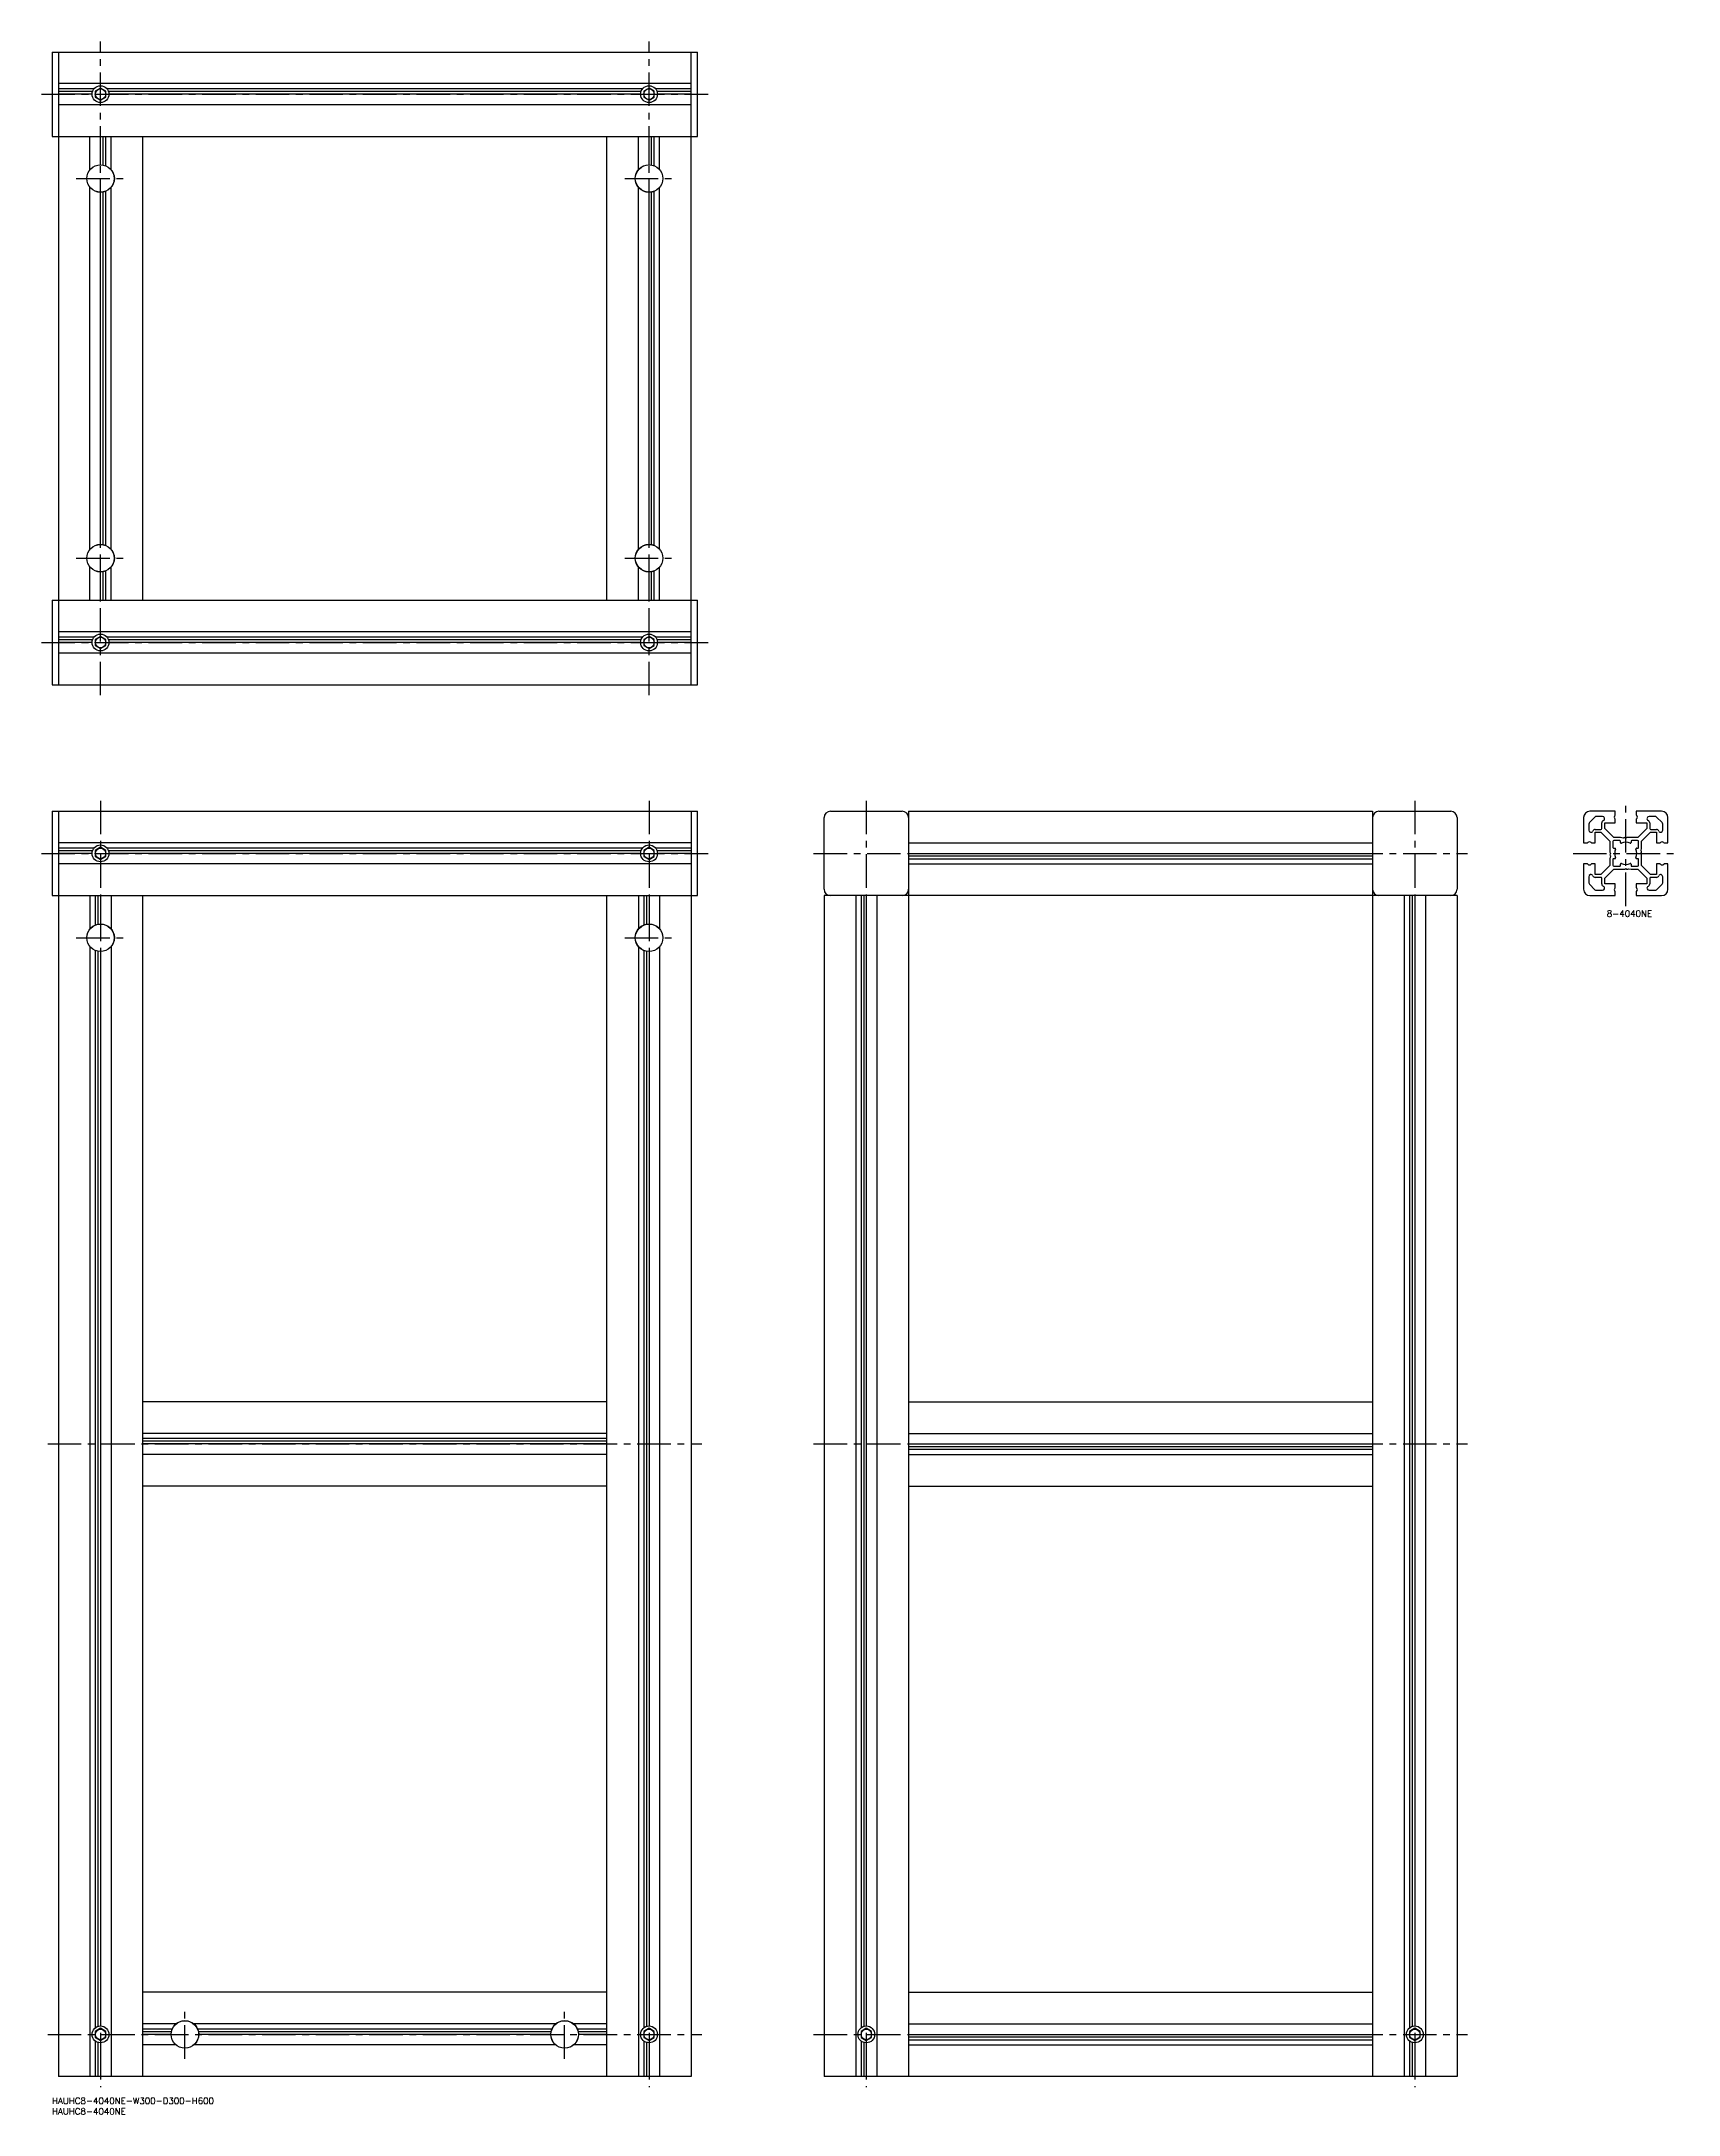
# Model space of a CAD drawing. Extents: x -5 to 771, y -8 to 975.
import ezdxf

# ---------------------------------------------------------------- set-up
doc = ezdxf.new("R2010")
doc.units = 0
doc.header["$LTSCALE"] = 0.5
doc.linetypes.add('CENTER', pattern=[50.8, 31.75, -6.35, 6.35, -6.35])
for name, color, linetype in [('MSM_CENTER', 1, 'CENTER'), ('MSM_CONTINUOUS', 7, 'CONTINUOUS'), ('MSM_NARROW', 5, 'CONTINUOUS'), ('MSM_PART_NUMBER', 7, 'CONTINUOUS')]:
    doc.layers.add(name, color=color, linetype=linetype)
doc.styles.get("Standard").update_dxf_attribs({"font": 'txt.shx', "height": 3, "bigfont": 'bigfont.shx'})

# ---------------------------------------------------------------- blocks, each defined once
blk = doc.blocks.new('*U8')
at = {"layer": 'MSM_PART_NUMBER'}
blk.add_text('HAUHC8-4040NE-W300-D300-H600', height=3, dxfattribs=at).set_placement((0, -3))
blk = doc.blocks.new('*U9')
at = {"layer": 'MSM_PART_NUMBER'}
blk.add_text('HAUHC8-4040NE', height=3, dxfattribs=at).set_placement((0, -8))
blk = doc.blocks.new('*U10')
at = {"layer": 'MSM_PART_NUMBER'}
blk.add_text('8-4040NE', height=3, dxfattribs=at).set_placement((737.01, 559.97))

msp = doc.modelspace()

# ---------------------------------------------------------------- linework, layer by layer
at = {"layer": 'MSM_CENTER'}
for p, q in [((23, 665), (23, 975)), ((283, 665), (283, 975)), ((-5, 950), (311, 950)), ((11.45, 910), (34.55, 910)), ((271.45, 910), (294.55, 910)), ((11.45, 730), (34.55, 730)), ((271.45, 730), (294.55, 730)), ((-5, 690), (311, 690)), ((23, 615), (23, 5)), ((283, 615), (283, 5)), ((386, 615), (386, 5)), ((646, 615), (646, 5)), ((746, 565), (746, 615)), ((-5, 590), (311, 590)), ((361, 590), (671, 590)), ((721, 590), (771, 590)), ((11.45, 550), (34.55, 550)), ((271.45, 550), (294.55, 550)), ((-2, 310), (308, 310)), ((361, 310), (671, 310)), ((63, 18.45), (63, 41.55)), ((243, 18.45), (243, 41.55)), ((-2, 30), (308, 30)), ((361, 30), (671, 30))]:
    msp.add_line(p, q, dxfattribs=at)
at = {"layer": 'MSM_CONTINUOUS'}
for p, q in [((0, 970), (306, 970)), ((0, 970), (0, 930)), ((3, 970), (3, 670)), ((303, 670), (303, 970)), ((306, 930), (306, 970)), ((303, 955), (3, 955)), ((19.88, 952.5), (3, 952.5)), ((19.19, 951.22), (3, 951.22)), ((19, 950), (3, 950)), ((303, 945), (3, 945)), ((23, 952.89), (20.5, 951.44)), ((20.5, 951.44), (20.5, 948.56)), ((20.5, 948.56), (23, 947.11)), ((25.5, 951.44), (23, 952.89)), ((23, 947.11), (25.5, 948.56)), ((25.5, 948.56), (25.5, 951.44)), ((279.88, 952.5), (26.12, 952.5)), ((279.19, 951.22), (26.81, 951.22)), ((279, 950), (27, 950)), ((283, 952.89), (280.5, 951.44)), ((280.5, 951.44), (280.5, 948.56)), ((280.5, 948.56), (283, 947.11)), ((285.5, 951.44), (283, 952.89)), ((283, 947.11), (285.5, 948.56)), ((285.5, 948.56), (285.5, 951.44)), ((303, 952.5), (286.12, 952.5)), ((303, 951.22), (286.81, 951.22)), ((303, 950), (287, 950)), ((0, 930), (306, 930)), ((18, 914.23), (18, 930)), ((23, 916.55), (23, 930)), ((24.22, 916.44), (24.22, 930)), ((25.5, 916.05), (25.5, 930)), ((28, 914.23), (28, 930)), ((43, 710), (43, 930)), ((263, 710), (263, 930)), ((278, 914.23), (278, 930)), ((283, 916.55), (283, 930)), ((284.22, 916.44), (284.22, 930)), ((285.5, 916.05), (285.5, 930)), ((288, 914.23), (288, 930)), ((19, 915.19), (19, 915.12)), ((27, 915.12), (27, 915.19)), ((279, 915.19), (279, 915.12)), ((287, 915.12), (287, 915.19)), ((18, 734.23), (18, 905.77)), ((19, 904.88), (19, 904.81)), ((27, 904.81), (27, 904.88)), ((28, 734.23), (28, 905.77)), ((278, 734.23), (278, 905.77)), ((279, 904.88), (279, 904.81)), ((287, 904.81), (287, 904.88)), ((288, 734.23), (288, 905.77)), ((23, 736.55), (23, 903.45)), ((24.22, 736.44), (24.22, 903.56)), ((25.5, 736.05), (25.5, 903.95)), ((283, 736.55), (283, 903.45)), ((284.22, 736.44), (284.22, 903.56)), ((285.5, 736.05), (285.5, 903.95)), ((19, 735.19), (19, 735.12)), ((27, 735.12), (27, 735.19)), ((279, 735.19), (279, 735.12)), ((287, 735.12), (287, 735.19)), ((18, 710), (18, 725.77)), ((19, 724.88), (19, 724.81)), ((23, 710), (23, 723.45)), ((24.22, 710), (24.22, 723.56)), ((25.5, 710), (25.5, 723.95)), ((27, 724.81), (27, 724.88)), ((28, 710), (28, 725.77)), ((278, 710), (278, 725.77)), ((279, 724.88), (279, 724.81)), ((283, 710), (283, 723.45)), ((284.22, 710), (284.22, 723.56)), ((285.5, 710), (285.5, 723.95)), ((287, 724.81), (287, 724.88)), ((288, 710), (288, 725.77)), ((0, 710), (306, 710)), ((0, 710), (0, 670)), ((306, 670), (306, 710)), ((303, 695), (3, 695)), ((19.88, 692.5), (3, 692.5)), ((19.19, 691.22), (3, 691.22)), ((19, 690), (3, 690)), ((23, 692.89), (20.5, 691.44)), ((20.5, 691.44), (20.5, 688.56)), ((20.5, 688.56), (23, 687.11)), ((25.5, 691.44), (23, 692.89)), ((23, 687.11), (25.5, 688.56)), ((25.5, 688.56), (25.5, 691.44)), ((279.88, 692.5), (26.12, 692.5)), ((279.19, 691.22), (26.81, 691.22)), ((279, 690), (27, 690)), ((283, 692.89), (280.5, 691.44)), ((280.5, 691.44), (280.5, 688.56)), ((280.5, 688.56), (283, 687.11)), ((285.5, 691.44), (283, 692.89)), ((283, 687.11), (285.5, 688.56)), ((285.5, 688.56), (285.5, 691.44)), ((303, 692.5), (286.12, 692.5)), ((303, 691.22), (286.81, 691.22)), ((303, 690), (287, 690)), ((303, 685), (3, 685)), ((0, 670), (306, 670)), ((0, 610), (306, 610)), ((0, 610), (0, 570)), ((3, 610), (3, 10)), ((303, 610), (303, 10)), ((306, 570), (306, 610)), ((369, 610), (403, 610)), ((406, 610), (406, 10)), ((406, 610), (626, 610)), ((626, 610), (626, 10)), ((629, 610), (663, 610)), ((741, 610), (729, 610)), ((741, 608.22), (741, 610)), ((763, 610), (751, 610)), ((751, 610), (751, 608.22)), ((366, 573), (366, 607)), ((666, 607), (666, 573)), ((726, 607), (726, 595)), ((728.5, 603.91), (728.5, 601.05)), ((731.39, 607.21), (728.79, 604.61)), ((731.5, 601.35), (734.15, 601.35)), ((731.5, 595), (731.5, 600)), ((731.5, 600), (734.23, 600)), ((734.95, 607.5), (732.09, 607.5)), ((734.23, 600), (738.5, 595.73)), ((734.65, 601.85), (734.65, 604.5)), ((736, 601.77), (736, 604.5)), ((736, 604.5), (741, 604.5)), ((740.27, 597.5), (736, 601.77)), ((741, 604.5), (741, 606.18)), ((751, 606.18), (751, 604.5)), ((751, 604.5), (756, 604.5)), ((756, 601.77), (751.73, 597.5)), ((753.5, 595.73), (757.77, 600)), ((756, 604.5), (756, 601.77)), ((759.91, 607.5), (757.05, 607.5)), ((757.35, 604.5), (757.35, 601.85)), ((757.77, 600), (760.5, 600)), ((757.85, 601.35), (760.5, 601.35)), ((760.5, 600), (760.5, 595)), ((763.21, 604.61), (760.61, 607.21)), ((763.5, 601.05), (763.5, 603.91)), ((766, 595), (766, 607)), ((303, 595), (3, 595)), ((19.88, 592.5), (3, 592.5)), ((19.19, 591.22), (3, 591.22)), ((19, 590), (3, 590)), ((23, 592.89), (20.5, 591.44)), ((20.5, 591.44), (20.5, 588.56)), ((25.5, 591.44), (23, 592.89)), ((25.5, 588.56), (25.5, 591.44)), ((279.88, 592.5), (26.12, 592.5)), ((279.19, 591.22), (26.81, 591.22)), ((279, 590), (27, 590)), ((283, 592.89), (280.5, 591.44)), ((280.5, 591.44), (280.5, 588.56)), ((285.5, 591.44), (283, 592.89)), ((285.5, 588.56), (285.5, 591.44)), ((303, 592.5), (286.12, 592.5)), ((303, 591.22), (286.81, 591.22)), ((303, 590), (287, 590)), ((406, 595), (626, 595)), ((406, 590), (626, 590)), ((726, 595), (727.78, 595)), ((729.82, 595), (731.5, 595)), ((738.5, 595.73), (738.5, 590.65)), ((738.57, 590.4), (738.8, 590)), ((738.8, 590), (738.57, 589.6)), ((739.9, 595.6), (739.9, 592.8)), ((740.2, 592.5), (740.9, 592.5)), ((743.5, 597.5), (740.27, 597.5)), ((743.2, 596.1), (740.4, 596.1)), ((744.78, 597.25), (743.5, 597.5)), ((743.5, 595.1), (743.5, 595.8)), ((745.1, 597.43), (744.78, 597.25)), ((746, 597.2), (745.6, 597.43)), ((746.4, 597.43), (746, 597.2)), ((751.73, 597.5), (746.65, 597.5)), ((748.5, 595.8), (748.5, 595.1)), ((751.6, 596.1), (748.8, 596.1)), ((751.1, 592.5), (751.8, 592.5)), ((752.1, 592.8), (752.1, 595.6)), ((753.2, 590), (753.43, 590.4)), ((753.43, 589.6), (753.2, 590)), ((753.25, 591.22), (753.5, 592.5)), ((753.43, 590.9), (753.25, 591.22)), ((753.5, 592.5), (753.5, 595.73)), ((760.5, 595), (762.18, 595)), ((764.22, 595), (766, 595)), ((303, 585), (3, 585)), ((20.5, 588.56), (23, 587.11)), ((23, 587.11), (25.5, 588.56)), ((280.5, 588.56), (283, 587.11)), ((283, 587.11), (285.5, 588.56)), ((406, 588.78), (626, 588.78)), ((406, 587.5), (626, 587.5)), ((406, 585), (626, 585)), ((727.78, 585), (726, 585)), ((726, 585), (726, 573)), ((731.5, 585), (729.82, 585)), ((731.5, 580), (731.5, 585)), ((734.23, 580), (731.5, 580)), ((738.5, 584.27), (734.23, 580)), ((736, 578.23), (740.27, 582.5)), ((738.75, 588.78), (738.5, 587.5)), ((738.5, 587.5), (738.5, 584.27)), ((738.57, 589.1), (738.75, 588.78)), ((739.9, 587.2), (739.9, 584.4)), ((740.9, 587.5), (740.2, 587.5)), ((740.27, 582.5), (745.35, 582.5)), ((740.4, 583.9), (743.2, 583.9)), ((743.5, 584.2), (743.5, 584.9)), ((745.6, 582.57), (746, 582.8)), ((746, 582.8), (746.4, 582.57)), ((746.9, 582.57), (747.22, 582.75)), ((747.22, 582.75), (748.5, 582.5)), ((748.5, 584.9), (748.5, 584.2)), ((748.5, 582.5), (751.73, 582.5)), ((748.8, 583.9), (751.6, 583.9)), ((751.8, 587.5), (751.1, 587.5)), ((751.73, 582.5), (756, 578.23)), ((752.1, 584.4), (752.1, 587.2)), ((753.5, 584.27), (753.5, 589.35)), ((757.77, 580), (753.5, 584.27)), ((760.5, 580), (757.77, 580)), ((762.18, 585), (760.5, 585)), ((760.5, 585), (760.5, 580)), ((766, 585), (764.22, 585)), ((766, 573), (766, 585)), ((728.5, 578.95), (728.5, 576.09)), ((728.79, 575.39), (731.39, 572.79)), ((734.15, 578.65), (731.5, 578.65)), ((732.09, 572.5), (734.95, 572.5)), ((734.65, 575.5), (734.65, 578.15)), ((736, 575.5), (736, 578.23)), ((741, 575.5), (736, 575.5)), ((741, 573.82), (741, 575.5)), ((741, 570), (741, 571.78)), ((756, 575.5), (751, 575.5)), ((751, 575.5), (751, 573.82)), ((751, 571.78), (751, 570)), ((756, 578.23), (756, 575.5)), ((757.05, 572.5), (759.91, 572.5)), ((757.35, 578.15), (757.35, 575.5)), ((760.5, 578.65), (757.85, 578.65)), ((760.61, 572.79), (763.21, 575.39)), ((763.5, 576.09), (763.5, 578.95)), ((0, 570), (306, 570)), ((18, 570), (18, 554.23)), ((20.5, 570), (20.5, 556.05)), ((21.78, 570), (21.78, 556.44)), ((23, 570), (23, 556.55)), ((28, 570), (28, 554.23)), ((43, 10), (43, 570)), ((263, 10), (263, 570)), ((278, 570), (278, 554.23)), ((280.5, 570), (280.5, 556.05)), ((281.78, 570), (281.78, 556.44)), ((283, 570), (283, 556.55)), ((288, 570), (288, 554.23)), ((666, 570), (366, 570)), ((366, 570), (366, 10)), ((381, 570), (381, 10)), ((383.5, 570), (383.5, 33.12)), ((384.78, 570), (384.78, 33.81)), ((386, 570), (386, 34)), ((391, 570), (391, 10)), ((641, 570), (641, 10)), ((643.5, 570), (643.5, 33.12)), ((644.78, 570), (644.78, 33.81)), ((646, 570), (646, 34)), ((651, 570), (651, 10)), ((666, 570), (666, 10)), ((729, 570), (741, 570)), ((751, 570), (763, 570)), ((19, 555.19), (19, 555.12)), ((27, 555.12), (27, 555.19)), ((279, 555.19), (279, 555.12)), ((287, 555.12), (287, 555.19)), ((18, 545.77), (18, 10)), ((19, 544.88), (19, 544.81)), ((20.5, 543.95), (20.5, 33.12)), ((21.78, 543.56), (21.78, 33.81)), ((23, 543.45), (23, 34)), ((27, 544.81), (27, 544.88)), ((28, 545.77), (28, 10)), ((278, 545.77), (278, 10)), ((279, 544.88), (279, 544.81)), ((280.5, 543.95), (280.5, 33.12)), ((281.78, 543.56), (281.78, 33.81)), ((283, 543.45), (283, 34)), ((287, 544.81), (287, 544.88)), ((288, 545.77), (288, 10)), ((263, 330), (43, 330)), ((406, 330), (626, 330)), ((263, 315), (43, 315)), ((406, 315), (626, 315)), ((263, 312.5), (43, 312.5)), ((263, 311.22), (43, 311.22)), ((263, 310), (43, 310)), ((263, 305), (43, 305)), ((406, 310), (626, 310)), ((406, 308.78), (626, 308.78)), ((406, 307.5), (626, 307.5)), ((406, 305), (626, 305)), ((263, 290), (43, 290)), ((406, 290), (626, 290)), ((263, 50), (43, 50)), ((406, 50), (626, 50)), ((23, 32.89), (20.5, 31.44)), ((20.5, 31.44), (20.5, 28.56)), ((25.5, 31.44), (23, 32.89)), ((25.5, 28.56), (25.5, 31.44)), ((58.77, 35), (43, 35)), ((56.95, 32.5), (43, 32.5)), ((56.56, 31.22), (43, 31.22)), ((56.45, 30), (43, 30)), ((57.88, 34), (57.81, 34)), ((238.77, 35), (67.23, 35)), ((68.19, 34), (68.12, 34)), ((236.95, 32.5), (69.05, 32.5)), ((236.56, 31.22), (69.44, 31.22)), ((236.45, 30), (69.55, 30)), ((237.88, 34), (237.81, 34)), ((263, 35), (247.23, 35)), ((248.19, 34), (248.12, 34)), ((263, 32.5), (249.05, 32.5)), ((263, 31.22), (249.44, 31.22)), ((263, 30), (249.55, 30)), ((283, 32.89), (280.5, 31.44)), ((280.5, 31.44), (280.5, 28.56)), ((285.5, 31.44), (283, 32.89)), ((285.5, 28.56), (285.5, 31.44)), ((386, 32.89), (383.5, 31.44)), ((383.5, 31.44), (383.5, 28.56)), ((388.5, 31.44), (386, 32.89)), ((388.5, 28.56), (388.5, 31.44)), ((406, 35), (626, 35)), ((406, 30), (626, 30)), ((646, 32.89), (643.5, 31.44)), ((643.5, 31.44), (643.5, 28.56)), ((648.5, 31.44), (646, 32.89)), ((648.5, 28.56), (648.5, 31.44)), ((20.5, 28.56), (23, 27.11)), ((20.5, 26.88), (20.5, 10)), ((21.78, 26.19), (21.78, 10)), ((23, 27.11), (25.5, 28.56)), ((23, 26), (23, 10)), ((58.77, 25), (43, 25)), ((57.81, 26), (57.88, 26)), ((238.77, 25), (67.23, 25)), ((68.12, 26), (68.19, 26)), ((237.81, 26), (237.88, 26)), ((263, 25), (247.23, 25)), ((248.12, 26), (248.19, 26)), ((280.5, 28.56), (283, 27.11)), ((280.5, 26.88), (280.5, 10)), ((281.78, 26.19), (281.78, 10)), ((283, 27.11), (285.5, 28.56)), ((283, 26), (283, 10)), ((383.5, 28.56), (386, 27.11)), ((383.5, 26.88), (383.5, 10)), ((384.78, 26.19), (384.78, 10)), ((386, 27.11), (388.5, 28.56)), ((386, 26), (386, 10)), ((406, 28.78), (626, 28.78)), ((406, 27.5), (626, 27.5)), ((406, 25), (626, 25)), ((643.5, 28.56), (646, 27.11)), ((643.5, 26.88), (643.5, 10)), ((644.78, 26.19), (644.78, 10)), ((646, 27.11), (648.5, 28.56)), ((646, 26), (646, 10)), ((303, 10), (3, 10)), ((666, 10), (366, 10))]:
    msp.add_line(p, q, dxfattribs=at)
for centre, radius in [((23, 950), 4), ((283, 950), 4), ((23, 950), 2.5), ((283, 950), 2.5), ((23, 910), 6.55), ((23, 910), 6.5), ((283, 910), 6.55), ((283, 910), 6.5), ((23, 730), 6.55), ((23, 730), 6.5), ((283, 730), 6.55), ((283, 730), 6.5), ((23, 690), 4), ((23, 690), 2.5), ((283, 690), 4), ((283, 690), 2.5), ((23, 590), 4), ((23, 590), 2.5), ((283, 590), 4), ((283, 590), 2.5), ((23, 550), 6.55), ((23, 550), 6.5), ((283, 550), 6.55), ((283, 550), 6.5), ((23, 30), 4), ((23, 30), 2.5), ((63, 30), 6.55), ((63, 30), 6.5), ((243, 30), 6.55), ((243, 30), 6.5), ((283, 30), 4), ((283, 30), 2.5), ((386, 30), 4), ((386, 30), 2.5), ((646, 30), 4), ((646, 30), 2.5)]:
    msp.add_circle(centre, radius, dxfattribs=at)
for centre, radius, start, end in [((369, 607), 3, 90, 180), ((403, 607), 3, 0, 90), ((629, 607), 3, 90, 180), ((663, 607), 3, 0, 90), ((729, 607), 3, 90, 180), ((763, 607), 3, 0, 90), ((729.5, 603.91), 1, 135, 180), ((729.5, 601.05), 1, 180, 330.82482), ((731.5, 600.15), 1.2, 90, 159.89355), ((732.09, 606.5), 1, 90, 135), ((734.15, 601.85), 0.5, 270, 0), ((735.85, 604.5), 1.2, 110.10645, 180), ((734.95, 606.5), 1, 299.17518, 90), ((741.5, 607.2), 1, 127.97987, 232.02013), ((740.7, 608.22), 0.3, 307.97987, 0), ((740.7, 606.18), 0.3, 0, 52.02013), ((751.3, 608.22), 0.3, 180, 232.02013), ((751.3, 606.18), 0.3, 127.97987, 180), ((750.5, 607.2), 1, 307.97987, 52.02013), ((757.05, 606.5), 1, 90, 240.82482), ((756.15, 604.5), 1.2, 0, 69.89355), ((757.85, 601.85), 0.5, 180, 270), ((759.91, 606.5), 1, 45, 90), ((760.5, 600.15), 1.2, 20.10645, 90), ((762.5, 601.05), 1, 209.17518, 0), ((762.5, 603.91), 1, 0, 45), ((727.78, 595.3), 0.3, 270, 322.02013), ((728.8, 594.5), 1, 37.97987, 142.02013), ((729.82, 595.3), 0.3, 217.97987, 270), ((739, 590.65), 0.5, 180, 210), ((740.4, 595.6), 0.5, 90, 180), ((740.2, 592.8), 0.3, 180, 270), ((746, 590), 5.25, 156.64691, 203.35309), ((740.9, 592.2), 0.3, 336.64691, 90), ((743.2, 595.8), 0.3, 0, 90), ((743.8, 595.1), 0.3, 180, 293.35307), ((746, 590), 5.25, 66.64691, 113.35309), ((745.35, 597), 0.5, 60, 120), ((746.65, 597), 0.5, 90, 120), ((748.2, 595.1), 0.3, 246.64691, 0), ((748.8, 595.8), 0.3, 90, 180), ((751.1, 592.2), 0.3, 90, 203.35309), ((746, 590), 5.25, 336.64691, 23.35309), ((751.6, 595.6), 0.5, 0, 90), ((751.8, 592.8), 0.3, 270, 0), ((753, 590.65), 0.5, 330, 30), ((762.18, 595.3), 0.3, 270, 322.02013), ((763.2, 594.5), 1, 37.97987, 142.02013), ((764.22, 595.3), 0.3, 217.97987, 270), ((727.78, 584.7), 0.3, 37.97987, 90), ((728.8, 585.5), 1, 217.97987, 322.02013), ((729.82, 584.7), 0.3, 90, 142.02013), ((739, 589.35), 0.5, 150, 210), ((740.2, 587.2), 0.3, 90, 180), ((740.4, 584.4), 0.5, 180, 270), ((740.9, 587.8), 0.3, 270, 23.35307), ((743.2, 584.2), 0.3, 270, 0), ((743.8, 584.9), 0.3, 66.64691, 180), ((746, 590), 5.25, 246.64691, 293.35309), ((745.35, 583), 0.5, 270, 300), ((746.65, 583), 0.5, 240, 300), ((748.2, 584.9), 0.3, 0, 113.35309), ((748.8, 584.2), 0.3, 180, 270), ((751.1, 587.8), 0.3, 156.64691, 270), ((751.6, 584.4), 0.5, 270, 0), ((751.8, 587.2), 0.3, 0, 90), ((753, 589.35), 0.5, 0, 30), ((762.18, 584.7), 0.3, 37.97987, 90), ((763.2, 585.5), 1, 217.97987, 322.02013), ((764.22, 584.7), 0.3, 90, 142.02013), ((369, 573), 3, 180, 270), ((403, 573), 3, 270, 0), ((629, 573), 3, 180, 270), ((663, 573), 3, 270, 0), ((729, 573), 3, 180, 270), ((729.5, 578.95), 1, 29.17518, 180), ((729.5, 576.09), 1, 180, 225), ((731.5, 579.85), 1.2, 200.10645, 270), ((732.09, 573.5), 1, 225, 270), ((734.15, 578.15), 0.5, 0, 90), ((735.85, 575.5), 1.2, 180, 249.89355), ((734.95, 573.5), 1, 270, 60.82482), ((741.5, 572.8), 1, 127.97987, 232.02013), ((740.7, 573.82), 0.3, 307.97987, 0), ((740.7, 571.78), 0.3, 0, 52.02013), ((751.3, 573.82), 0.3, 180, 232.02013), ((751.3, 571.78), 0.3, 127.97987, 180), ((750.5, 572.8), 1, 307.97987, 52.02013), ((757.05, 573.5), 1, 119.17518, 270), ((756.15, 575.5), 1.2, 290.10645, 0), ((757.85, 578.15), 0.5, 90, 180), ((759.91, 573.5), 1, 270, 315), ((760.5, 579.85), 1.2, 270, 339.89355), ((762.5, 578.95), 1, 0, 150.82482), ((763, 573), 3, 270, 0), ((762.5, 576.09), 1, 315, 0)]:
    msp.add_arc(centre, radius, start, end, dxfattribs=at)
at = {"layer": 'MSM_NARROW'}
for p, q in [((19.68, 915.59), (19.68, 915.64)), ((26.32, 915.59), (26.32, 915.64)), ((279.68, 915.59), (279.68, 915.64)), ((286.32, 915.59), (286.32, 915.64)), ((19.68, 904.41), (19.68, 904.36)), ((26.32, 904.41), (26.32, 904.36)), ((279.68, 904.41), (279.68, 904.36)), ((286.32, 904.41), (286.32, 904.36)), ((19.68, 735.59), (19.68, 735.64)), ((26.32, 735.59), (26.32, 735.64)), ((279.68, 735.59), (279.68, 735.64)), ((286.32, 735.59), (286.32, 735.64)), ((19.68, 724.41), (19.68, 724.36)), ((26.32, 724.41), (26.32, 724.36)), ((279.68, 724.41), (279.68, 724.36)), ((286.32, 724.41), (286.32, 724.36)), ((19.68, 555.59), (19.68, 555.64)), ((26.32, 555.59), (26.32, 555.64)), ((279.68, 555.59), (279.68, 555.64)), ((286.32, 555.59), (286.32, 555.64)), ((19.68, 544.41), (19.68, 544.36)), ((26.32, 544.41), (26.32, 544.36)), ((279.68, 544.41), (279.68, 544.36)), ((286.32, 544.41), (286.32, 544.36)), ((57.41, 33.32), (57.36, 33.32)), ((68.59, 33.32), (68.64, 33.32)), ((237.41, 33.32), (237.36, 33.32)), ((248.59, 33.32), (248.64, 33.32)), ((57.41, 26.68), (57.36, 26.68)), ((68.59, 26.68), (68.64, 26.68)), ((237.41, 26.68), (237.36, 26.68)), ((248.59, 26.68), (248.64, 26.68))]:
    msp.add_line(p, q, dxfattribs=at)

# ---------------------------------------------------------------- block references
at = {"layer": 'MSM_CONTINUOUS'}
for name in ['*U10', '*U8', '*U9']:
    msp.add_blockref(name, (0, 0), dxfattribs=at)

doc.saveas('drawing.dxf')
